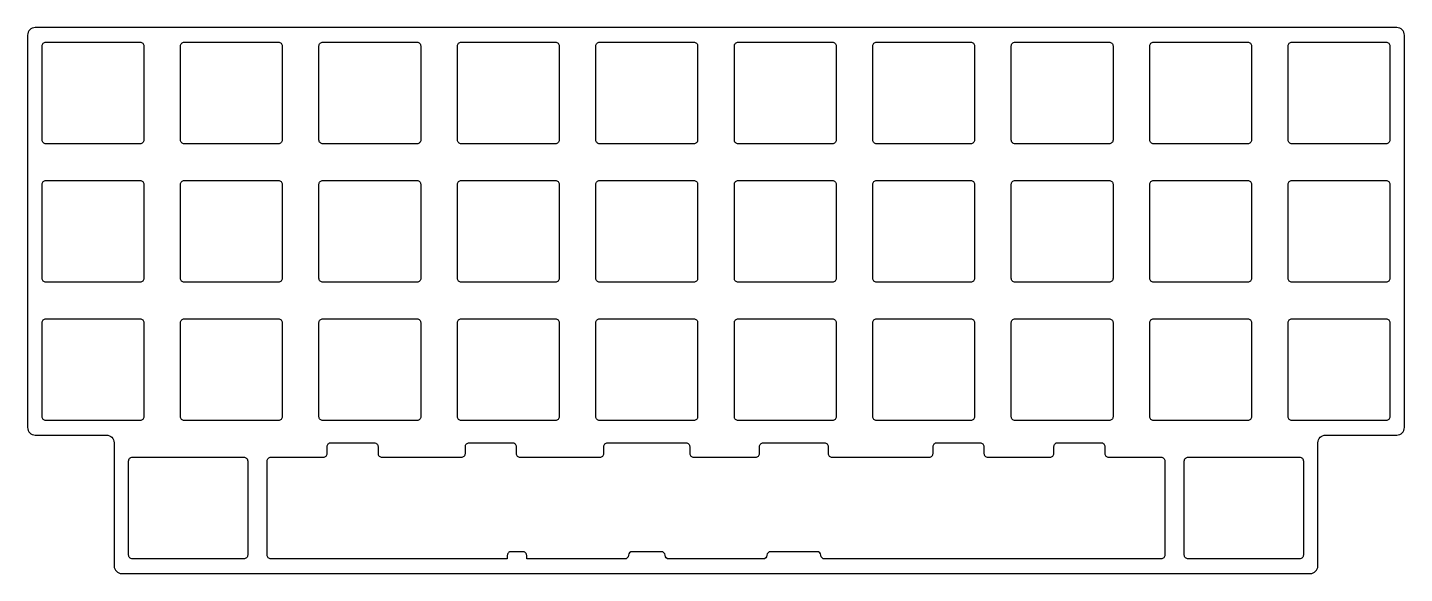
# Model space of a CAD drawing. Header units: millimetres. Extents: x 0 to 189, y -21 to 54.
import ezdxf

# ---------------------------------------------------------------- set-up
doc = ezdxf.new("R2010")
doc.units = ezdxf.units.MM
doc.layers.get('0').update_dxf_attribs({"linetype": 'CONTINUOUS'})

msp = doc.modelspace()

# ---------------------------------------------------------------- linework, layer by layer
for points in [[(11.91, -3.29), (11.91, -20.24, 0.414214), (12.96, -21.29), (176.49, -21.29, 0.414214), (177.54, -20.24), (177.54, -3.29, -0.414214), (178.59, -2.24), (188.4, -2.24, 0.414214), (189.45, -1.19), (189.45, 52.81, 0.414214), (188.4, 53.86), (1.05, 53.86, 0.414214), (0, 52.81), (0, -1.19, 0.414214), (1.05, -2.24), (10.86, -2.24, -0.414214)], [(15.47, 37.86), (2.52, 37.86, -0.414214), (2, 38.39), (2, 51.34, -0.414214), (2.52, 51.86), (15.47, 51.86, -0.414214), (16, 51.34), (16, 38.39, -0.414214)], [(35.05, 51.34), (35.05, 38.39, -0.414214), (34.52, 37.86), (21.58, 37.86, -0.414214), (21.05, 38.39), (21.05, 51.34, -0.414214), (21.58, 51.86), (34.52, 51.86, -0.414214)], [(54.1, 51.34), (54.1, 38.39, -0.414214), (53.58, 37.86), (40.63, 37.86, -0.414214), (40.1, 38.39), (40.1, 51.34, -0.414214), (40.63, 51.86), (53.58, 51.86, -0.414214)], [(73.15, 51.34), (73.15, 38.39, -0.414214), (72.63, 37.86), (59.68, 37.86, -0.414214), (59.15, 38.39), (59.15, 51.34, -0.414214), (59.68, 51.86), (72.63, 51.86, -0.414214)], [(92.2, 51.34), (92.2, 38.39, -0.414214), (91.68, 37.86), (78.73, 37.86, -0.414214), (78.2, 38.39), (78.2, 51.34, -0.414214), (78.73, 51.86), (91.68, 51.86, -0.414214)], [(111.25, 51.34), (111.25, 38.39, -0.414214), (110.73, 37.86), (97.78, 37.86, -0.414214), (97.25, 38.39), (97.25, 51.34, -0.414214), (97.78, 51.86), (110.73, 51.86, -0.414214)], [(130.3, 51.34), (130.3, 38.39, -0.414214), (129.77, 37.86), (116.83, 37.86, -0.414214), (116.3, 38.39), (116.3, 51.34, -0.414214), (116.83, 51.86), (129.77, 51.86, -0.414214)], [(149.35, 51.34), (149.35, 38.39, -0.414214), (148.82, 37.86), (135.88, 37.86, -0.414214), (135.35, 38.39), (135.35, 51.34, -0.414214), (135.88, 51.86), (148.82, 51.86, -0.414214)], [(168.4, 51.34), (168.4, 38.39, -0.414214), (167.88, 37.86), (154.93, 37.86, -0.414214), (154.4, 38.39), (154.4, 51.34, -0.414214), (154.93, 51.86), (167.88, 51.86, -0.414214)], [(187.45, 51.34), (187.45, 38.39, -0.414214), (186.93, 37.86), (173.98, 37.86, -0.414214), (173.45, 38.39), (173.45, 51.34, -0.414214), (173.98, 51.86), (186.93, 51.86, -0.414214)], [(2.52, 32.81), (15.47, 32.81, -0.414214), (16, 32.29), (16, 19.34, -0.414214), (15.47, 18.81), (2.52, 18.81, -0.414214), (2, 19.34), (2, 32.29, -0.414214)], [(21.58, 32.81), (34.52, 32.81, -0.414214), (35.05, 32.29), (35.05, 19.34, -0.414214), (34.52, 18.81), (21.58, 18.81, -0.414214), (21.05, 19.34), (21.05, 32.29, -0.414214)], [(40.63, 32.81), (53.58, 32.81, -0.414214), (54.1, 32.29), (54.1, 19.34, -0.414214), (53.58, 18.81), (40.63, 18.81, -0.414214), (40.1, 19.34), (40.1, 32.29, -0.414214)], [(59.68, 32.81), (72.63, 32.81, -0.414214), (73.15, 32.29), (73.15, 19.34, -0.414214), (72.63, 18.81), (59.68, 18.81, -0.414214), (59.15, 19.34), (59.15, 32.29, -0.414214)], [(78.73, 32.81), (91.68, 32.81, -0.414214), (92.2, 32.29), (92.2, 19.34, -0.414214), (91.68, 18.81), (78.73, 18.81, -0.414214), (78.2, 19.34), (78.2, 32.29, -0.414214)], [(97.78, 32.81), (110.73, 32.81, -0.414214), (111.25, 32.29), (111.25, 19.34, -0.414214), (110.73, 18.81), (97.78, 18.81, -0.414214), (97.25, 19.34), (97.25, 32.29, -0.414214)], [(116.83, 32.81), (129.77, 32.81, -0.414214), (130.3, 32.29), (130.3, 19.34, -0.414214), (129.77, 18.81), (116.83, 18.81, -0.414214), (116.3, 19.34), (116.3, 32.29, -0.414214)], [(135.88, 32.81), (148.82, 32.81, -0.414214), (149.35, 32.29), (149.35, 19.34, -0.414214), (148.82, 18.81), (135.88, 18.81, -0.414214), (135.35, 19.34), (135.35, 32.29, -0.414214)], [(154.93, 32.81), (167.88, 32.81, -0.414214), (168.4, 32.29), (168.4, 19.34, -0.414214), (167.88, 18.81), (154.93, 18.81, -0.414214), (154.4, 19.34), (154.4, 32.29, -0.414214)], [(186.93, 18.81), (173.98, 18.81, -0.414214), (173.45, 19.34), (173.45, 32.29, -0.414214), (173.98, 32.81), (186.93, 32.81, -0.414214), (187.45, 32.29), (187.45, 19.34, -0.414214)], [(2.52, 13.76), (15.47, 13.76, -0.414214), (16, 13.24), (16, 0.29, -0.414214), (15.47, -0.24), (2.52, -0.24, -0.414214), (2, 0.29), (2, 13.24, -0.414214)], [(34.52, -0.24), (21.58, -0.24, -0.414214), (21.05, 0.29), (21.05, 13.24, -0.414214), (21.58, 13.76), (34.52, 13.76, -0.414214), (35.05, 13.24), (35.05, 0.29, -0.414214)], [(53.58, -0.24), (40.63, -0.24, -0.414214), (40.1, 0.29), (40.1, 13.24, -0.414214), (40.63, 13.76), (53.58, 13.76, -0.414214), (54.1, 13.24), (54.1, 0.29, -0.414214)], [(72.63, -0.24), (59.68, -0.24, -0.414214), (59.15, 0.29), (59.15, 13.24, -0.414214), (59.68, 13.76), (72.63, 13.76, -0.414214), (73.15, 13.24), (73.15, 0.29, -0.414214)], [(91.68, -0.24), (78.73, -0.24, -0.414214), (78.2, 0.29), (78.2, 13.24, -0.414214), (78.73, 13.76), (91.68, 13.76, -0.414214), (92.2, 13.24), (92.2, 0.29, -0.414214)], [(110.73, -0.24), (97.78, -0.24, -0.414214), (97.25, 0.29), (97.25, 13.24, -0.414214), (97.78, 13.76), (110.73, 13.76, -0.414214), (111.25, 13.24), (111.25, 0.29, -0.414214)], [(129.77, -0.24), (116.83, -0.24, -0.414214), (116.3, 0.29), (116.3, 13.24, -0.414214), (116.83, 13.76), (129.77, 13.76, -0.414214), (130.3, 13.24), (130.3, 0.29, -0.414214)], [(148.82, -0.24), (135.88, -0.24, -0.414214), (135.35, 0.29), (135.35, 13.24, -0.414214), (135.88, 13.76), (148.82, 13.76, -0.414214), (149.35, 13.24), (149.35, 0.29, -0.414214)], [(167.88, -0.24), (154.93, -0.24, -0.414214), (154.4, 0.29), (154.4, 13.24, -0.414214), (154.93, 13.76), (167.88, 13.76, -0.414214), (168.4, 13.24), (168.4, 0.29, -0.414214)], [(186.93, -0.24), (173.98, -0.24, -0.414214), (173.45, 0.29), (173.45, 13.24, -0.414214), (173.98, 13.76), (186.93, 13.76, -0.414214), (187.45, 13.24), (187.45, 0.29, -0.414214)], [(148.23, -4.76, 0.414214), (148.75, -5.29), (155.97, -5.29, -0.414214), (156.49, -5.81), (156.49, -18.76, -0.414214), (155.97, -19.29), (109.68, -19.29, -0.400329), (109.16, -18.79, 0.400329), (108.63, -18.29), (102.25, -18.29, 0.400329), (101.72, -18.79, -0.400329), (101.2, -19.29), (88.25, -19.29, -0.400329), (87.72, -18.79, 0.400329), (87.2, -18.29), (83.2, -18.29, 0.400329), (82.68, -18.79, -0.400329), (82.15, -19.29), (68.68, -19.29), (68.68, -18.81, 0.414214), (68.15, -18.29), (66.53, -18.29, 0.414214), (66.01, -18.81), (66.01, -19.29), (33.48, -19.29, -0.414214), (32.96, -18.76), (32.96, -5.81, -0.414214), (33.48, -5.29), (40.7, -5.29, 0.414214), (41.22, -4.76), (41.22, -3.81, -0.414214), (41.75, -3.29), (47.7, -3.29, -0.414214), (48.22, -3.81), (48.22, -4.76, 0.414214), (48.75, -5.29), (59.71, -5.29, 0.414214), (60.24, -4.76), (60.24, -3.81, -0.414214), (60.76, -3.29), (66.71, -3.29, -0.414214), (67.24, -3.81), (67.24, -4.76, 0.414214), (67.76, -5.29), (78.76, -5.29, 0.414214), (79.29, -4.76), (79.29, -3.81, -0.414214), (79.81, -3.29), (90.59, -3.29, -0.414214), (91.11, -3.81), (91.11, -4.76, 0.414214), (91.64, -5.29), (100.19, -5.29, 0.414214), (100.72, -4.76), (100.72, -3.81, -0.414214), (101.24, -3.29), (109.64, -3.29, -0.414214), (110.16, -3.81), (110.16, -4.76, 0.414214), (110.69, -5.29), (124.07, -5.29, 0.414214), (124.59, -4.76), (124.59, -3.81, -0.414214), (125.12, -3.29), (131.07, -3.29, -0.414214), (131.59, -3.81), (131.59, -4.76, 0.414214), (132.12, -5.29), (140.7, -5.29, 0.414214), (141.22, -4.76), (141.22, -3.81, -0.414214), (141.75, -3.29), (147.7, -3.29, -0.414214), (148.23, -3.81)], [(30.29, -5.81), (30.29, -18.76, -0.414214), (29.76, -19.29), (14.43, -19.29, -0.414214), (13.91, -18.76), (13.91, -5.81, -0.414214), (14.43, -5.29), (29.76, -5.29, -0.414214)], [(159.69, -5.29), (175.02, -5.29, -0.414214), (175.54, -5.81), (175.54, -18.76, -0.414214), (175.02, -19.29), (159.69, -19.29, -0.414214), (159.16, -18.76), (159.16, -5.81, -0.414214)]]:
    msp.add_lwpolyline(points, format="xyb", close=True)

doc.saveas('drawing.dxf')
